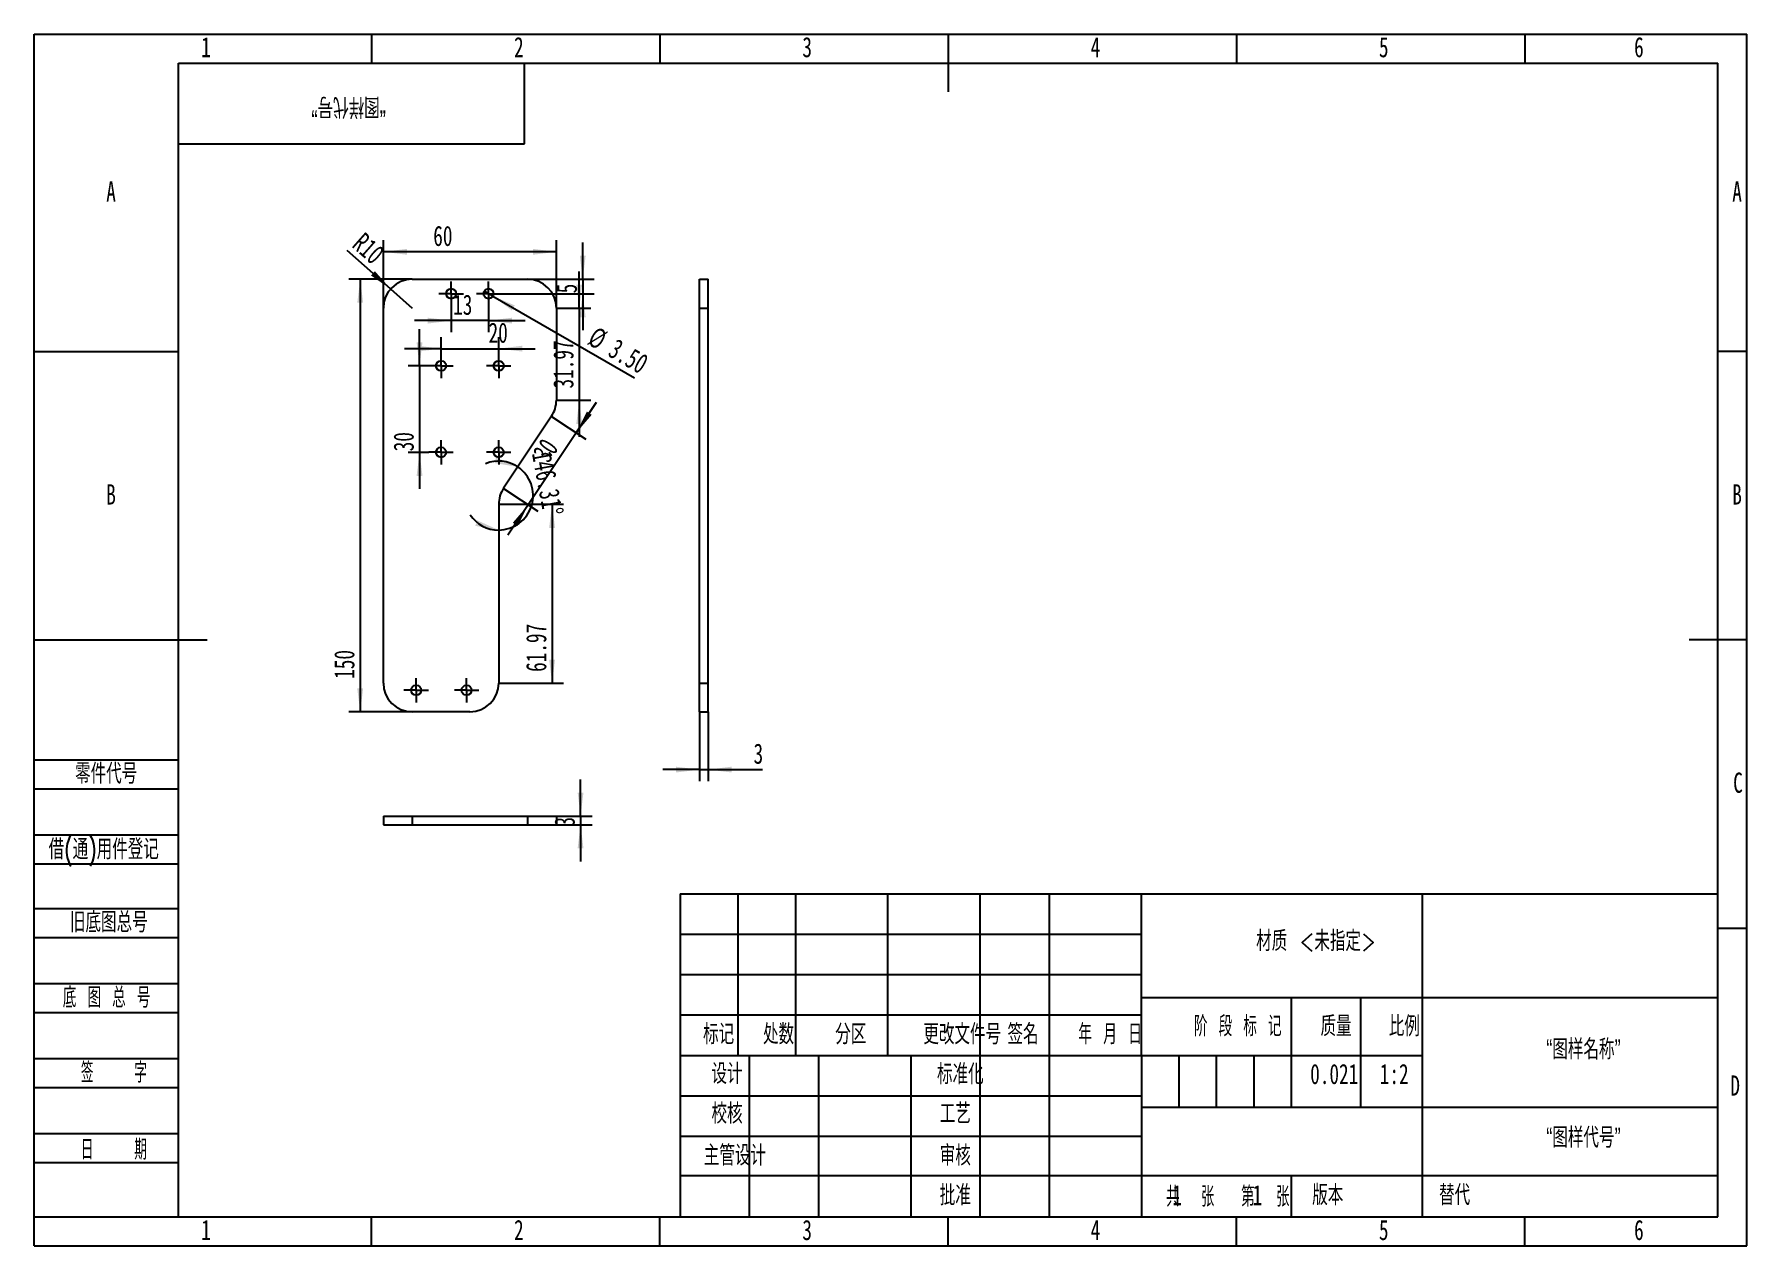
# Model space of a CAD drawing. Header units: millimetres. Extents: x 0 to 297, y 0 to 210.
import ezdxf

# ---------------------------------------------------------------- set-up
doc = ezdxf.new("R2010")
doc.units = ezdxf.units.MM
doc.layers.add('图框', color=7, linetype='Continuous')
doc.layers.add('粗实线层', color=7, linetype='Continuous', lineweight=25)
doc.styles.add('SLDTEXTSTYLE0', font='TXT', dxfattribs={"width": 0.7, "bigfont": 'bigfont'})
doc.styles.add('SLDTEXTSTYLE1', font='TXT', dxfattribs={"width": 0.6, "bigfont": 'bigfont'})
doc.styles.add('SLDTEXTSTYLE2', font='TXT', dxfattribs={"width": 0.614286, "bigfont": 'bigfont'})
doc.styles.add('SLDTEXTSTYLE3', font='TXT', dxfattribs={"width": 0.62, "bigfont": 'bigfont'})
doc.styles.add('SLDTEXTSTYLE4', font='TXT', dxfattribs={"width": 0.566667, "bigfont": 'bigfont'})
doc.styles.add('SLDTEXTSTYLE5', font='TXT', dxfattribs={"width": 0.7})
doc.dimstyles.new('SLDDIMSTYLE0', dxfattribs={"dimtxt": 3.5, "dimasz": 4.08, "dimexe": 0, "dimexo": 0.0625, "dimgap": 0.875, "dimtad": 2, "dimlfac": 2, "dimrnd": 1e-09, "dimzin": 12, "dimdsep": 46, "dimtxsty": 'SLDTEXTSTYLE5', "dimsah": 1, "dimcen": 0.09, "dimadec": 0, "dimazin": 3, "dimtfac": 1, "dimtmove": 0, "dimatfit": 0, "dimfxl": 0, "dimfrac": 2, "dimtolj": 1, "dimtzin": 12, "dimarcsym": 0})
doc.dimstyles.new('SLDDIMSTYLE1', dxfattribs={"dimtxt": 3.5, "dimasz": 4.08, "dimexe": 0, "dimexo": 0.0625, "dimgap": 0.875, "dimtad": 2, "dimlfac": 2, "dimrnd": 1e-09, "dimzin": 4, "dimdsep": 46, "dimtxsty": 'SLDTEXTSTYLE5', "dimblk1": 'NONE', "dimsah": 1, "dimcen": 0, "dimadec": 0, "dimazin": 1, "dimtfac": 1, "dimtmove": 0, "dimatfit": 3, "dimldrblk": 'NONE', "dimfxl": 0, "dimfrac": 2, "dimtolj": 1, "dimtzin": 12, "dimarcsym": 0})
doc.dimstyles.new('SLDDIMSTYLE2', dxfattribs={"dimtxt": 3.5, "dimasz": 4.08, "dimexe": 0, "dimexo": 0.0625, "dimgap": 0.875, "dimtad": 2, "dimlfac": 2, "dimrnd": 1e-09, "dimzin": 12, "dimdsep": 46, "dimtxsty": 'SLDTEXTSTYLE5', "dimsah": 1, "dimcen": 0.09, "dimadec": 0, "dimazin": 3, "dimtfac": 1, "dimtofl": 0, "dimtmove": 0, "dimatfit": 3, "dimfxl": 0, "dimfrac": 2, "dimtolj": 1, "dimtzin": 12, "dimarcsym": 0})
doc.dimstyles.new('SLDDIMSTYLE3', dxfattribs={"dimtxt": 3.5, "dimasz": 4.08, "dimexe": 0, "dimexo": 0.0625, "dimgap": 0.875, "dimtad": 2, "dimdec": 4, "dimlfac": 2, "dimzin": 12, "dimdsep": 46, "dimtxsty": 'SLDTEXTSTYLE5', "dimsah": 1, "dimcen": 0.09, "dimazin": 3, "dimtfac": 1, "dimtofl": 0, "dimtmove": 0, "dimatfit": 3, "dimfxl": 0, "dimfrac": 2, "dimtolj": 1, "dimtzin": 12, "dimarcsym": 0})
doc.dimstyles.new('SLDDIMSTYLE4', dxfattribs={"dimtxt": 3.5, "dimasz": 4.08, "dimexe": 0, "dimexo": 0.0625, "dimgap": 0.875, "dimtad": 2, "dimlfac": 2, "dimrnd": 1e-09, "dimzin": 12, "dimdsep": 46, "dimtxsty": 'SLDTEXTSTYLE5', "dimsah": 1, "dimcen": 0, "dimadec": 0, "dimazin": 3, "dimtfac": 1, "dimtofl": 0, "dimtmove": 0, "dimatfit": 3, "dimfxl": 0, "dimfrac": 2, "dimtolj": 1, "dimtzin": 12, "dimarcsym": 0})

# ---------------------------------------------------------------- blocks, each defined once
blk = doc.blocks.new('_D')
at = {"layer": '图框'}
for p, q in [((95.12, 167.53), (95.12, 173.88)), ((85.55, 167.53), (97.12, 167.53)), ((95.12, 167.53), (95.12, 165.03)), ((80.92, 165.03), (97.12, 165.03)), ((95.12, 165.03), (95.12, 158.68))]:
    blk.add_line(p, q, dxfattribs=at)
for points in [[(95.12, 167.53), (95.63, 171.61), (94.62, 171.61)], [(95.12, 165.03), (94.62, 160.95), (95.63, 160.95)]]:
    blk.add_solid(points, dxfattribs=at)
at = {"layer": '图框', "insert": (90.61, 165.09), "char_height": 3.5, "attachment_point": 1, "rotation": 90, "style": 'SLDTEXTSTYLE5'}
blk.add_mtext('5', dxfattribs=at)
blk = doc.blocks.new('_D_1')
at = {"layer": '图框'}
for q in [(78.04, 165.47), (104.12, 150.42)]:
    blk.add_line((79.56, 164.6), q, dxfattribs=at)
blk.add_solid([(79.56, 164.6), (82.84, 162.12), (83.34, 163)], dxfattribs=at)
at = {"layer": '图框', "char_height": 3.5, "attachment_point": 1, "rotation": 330, "style": 'SLDTEXTSTYLE5'}
for s, insert in [('%%c', (97.49, 159.46)), ('3.50', (101.05, 157.39))]:
    blk.add_mtext(s, dxfattribs=dict(at, insert=insert))
blk = doc.blocks.new('_None')
blk = doc.blocks.new('_D_2')
at = {"layer": '图框'}
for p, q in [((72.3, 162.91), (72.3, 158.36)), ((78.8, 162.91), (78.8, 158.36)), ((72.3, 160.36), (65.95, 160.36)), ((78.8, 160.36), (72.3, 160.36)), ((78.8, 160.36), (85.15, 160.36))]:
    blk.add_line(p, q, dxfattribs=at)
for points in [[(72.3, 160.36), (68.22, 160.87), (68.22, 159.85)], [(78.8, 160.36), (82.88, 159.85), (82.88, 160.87)]]:
    blk.add_solid(points, dxfattribs=at)
at = {"layer": '图框', "insert": (72.65, 164.87), "char_height": 3.5, "attachment_point": 1, "style": 'SLDTEXTSTYLE5'}
blk.add_mtext('13', dxfattribs=at)
blk = doc.blocks.new('_D_3')
at = {"layer": '图框'}
for p, q in [((70.55, 154.66), (70.55, 157.5)), ((80.55, 154.66), (80.55, 157.5)), ((70.55, 155.5), (64.2, 155.5)), ((70.55, 155.5), (80.55, 155.5)), ((80.55, 155.5), (86.9, 155.5))]:
    blk.add_line(p, q, dxfattribs=at)
for points in [[(70.55, 155.5), (66.47, 156.01), (66.47, 155)], [(80.55, 155.5), (84.63, 155), (84.63, 156.01)]]:
    blk.add_solid(points, dxfattribs=at)
at = {"layer": '图框', "insert": (78.79, 160.02), "char_height": 3.5, "attachment_point": 1, "style": 'SLDTEXTSTYLE5'}
blk.add_mtext('20', dxfattribs=at)
blk = doc.blocks.new('_D_4')
at = {"layer": '图框'}
for p, q in [((66.82, 152.53), (66.82, 158.88)), ((68.42, 152.53), (64.82, 152.53)), ((66.82, 152.53), (66.82, 137.53)), ((68.42, 137.53), (64.82, 137.53)), ((66.82, 137.53), (66.82, 131.18))]:
    blk.add_line(p, q, dxfattribs=at)
for points in [[(66.82, 152.53), (67.33, 156.61), (66.31, 156.61)], [(66.82, 137.53), (66.31, 133.45), (67.33, 133.45)]]:
    blk.add_solid(points, dxfattribs=at)
at = {"layer": '图框', "insert": (62.31, 137.71), "char_height": 3.5, "attachment_point": 1, "rotation": 90, "style": 'SLDTEXTSTYLE5'}
blk.add_mtext('30', dxfattribs=at)
blk = doc.blocks.new('_D_5')
at = {"layer": '图框'}
for p, q in [((60.55, 162.53), (60.55, 174.29)), ((90.55, 172.29), (60.55, 172.29)), ((90.55, 162.53), (90.55, 174.29))]:
    blk.add_line(p, q, dxfattribs=at)
for points in [[(60.55, 172.29), (64.63, 171.78), (64.63, 172.8)], [(90.55, 172.29), (86.47, 172.8), (86.47, 171.78)]]:
    blk.add_solid(points, dxfattribs=at)
at = {"layer": '图框', "insert": (69.2, 176.8), "char_height": 3.5, "attachment_point": 1, "style": 'SLDTEXTSTYLE5'}
blk.add_mtext('60', dxfattribs=at)
blk = doc.blocks.new('_D_6')
at = {"layer": '图框'}
for p, q in [((65.55, 167.53), (54.53, 167.53)), ((56.53, 167.53), (56.53, 92.53)), ((65.55, 92.53), (54.53, 92.53))]:
    blk.add_line(p, q, dxfattribs=at)
for points in [[(56.53, 167.53), (56.02, 163.45), (57.04, 163.45)], [(56.53, 92.53), (57.04, 96.61), (56.02, 96.61)]]:
    blk.add_solid(points, dxfattribs=at)
at = {"layer": '图框', "insert": (52.02, 98.27), "char_height": 3.5, "attachment_point": 1, "rotation": 90, "style": 'SLDTEXTSTYLE5'}
blk.add_mtext('150', dxfattribs=at)
blk = doc.blocks.new('_D_7')
at = {"layer": '图框'}
for start, end in [(56.3099, 112.248), (270, 56.3099), (214.0619, 270)]:
    blk.add_arc((80.55, 130.03), 5.98, start, end, dxfattribs=at)
for points in [[(83.86, 135.01), (80.1, 136.65), (79.81, 135.68)], [(80.55, 124.06), (76.8, 125.75), (76.5, 124.78)]]:
    blk.add_solid(points, dxfattribs=at)
at = {"layer": '图框', "insert": (89.74, 137.98), "char_height": 3.5, "attachment_point": 1, "rotation": 280.538, "style": 'SLDTEXTSTYLE5'}
blk.add_mtext('146.31°', dxfattribs=at)
blk = doc.blocks.new('_D_8')
at = {"layer": '图框'}
for q in [(54.28, 172.5), (65.55, 162.53)]:
    blk.add_line((61.8, 165.85), q, dxfattribs=at)
blk.add_solid([(61.8, 165.85), (59.08, 168.93), (58.41, 168.17)], dxfattribs=at)
at = {"layer": '图框', "insert": (57.25, 175.86), "char_height": 3.5, "attachment_point": 1, "rotation": 318.5096, "style": 'SLDTEXTSTYLE5'}
blk.add_mtext('R10', dxfattribs=at)
blk = doc.blocks.new('_D_9')
at = {"layer": '图框'}
for p, q in [((80.55, 128.52), (91.81, 128.52)), ((89.81, 128.52), (89.81, 97.53)), ((80.55, 97.53), (91.81, 97.53))]:
    blk.add_line(p, q, dxfattribs=at)
for points in [[(89.81, 128.52), (89.3, 124.44), (90.32, 124.44)], [(89.81, 97.53), (90.32, 101.61), (89.3, 101.61)]]:
    blk.add_solid(points, dxfattribs=at)
at = {"layer": '图框', "insert": (85.3, 99.47), "char_height": 3.5, "attachment_point": 1, "rotation": 90, "style": 'SLDTEXTSTYLE5'}
blk.add_mtext('61.97', dxfattribs=at)
blk = doc.blocks.new('_D_10')
at = {"layer": '图框'}
for p, q in [((94, 140.92), (97.52, 146.2)), ((89.71, 143.77), (95.66, 139.81)), ((94, 140.92), (85.68, 128.44)), ((81.39, 131.29), (87.34, 127.33)), ((85.68, 128.44), (82.15, 123.15))]:
    blk.add_line(p, q, dxfattribs=at)
for points in [[(94, 140.92), (96.68, 144.03), (95.84, 144.59)], [(85.68, 128.44), (82.99, 125.32), (83.84, 124.76)]]:
    blk.add_solid(points, dxfattribs=at)
at = {"layer": '图框', "insert": (86.28, 137.47), "char_height": 3.5, "attachment_point": 1, "rotation": 56.3099, "style": 'SLDTEXTSTYLE5'}
blk.add_mtext('30', dxfattribs=at)
blk = doc.blocks.new('_D_11')
at = {"layer": '图框'}
for p, q in [((94.52, 162.53), (94.52, 168.88)), ((90.55, 162.53), (96.52, 162.53)), ((94.52, 162.53), (94.52, 146.55)), ((90.55, 146.55), (96.52, 146.55)), ((94.52, 146.55), (94.52, 140.2))]:
    blk.add_line(p, q, dxfattribs=at)
for points in [[(94.52, 162.53), (95.02, 166.61), (94.01, 166.61)], [(94.52, 146.55), (94.01, 142.47), (95.02, 142.47)]]:
    blk.add_solid(points, dxfattribs=at)
at = {"layer": '图框', "insert": (90.01, 148.6), "char_height": 3.5, "attachment_point": 1, "rotation": 90, "style": 'SLDTEXTSTYLE5'}
blk.add_mtext('31.97', dxfattribs=at)
blk = doc.blocks.new('SW_CENTERMARKSYMBOL_0')
at = {"layer": '图框', "color": 0}
for p, q in [((-1.25, 0), (-2.125, 0)), ((0, 0), (-1.25, 0)), ((0, 1.25), (0, 2.125)), ((0, 0), (0, 1.25)), ((0, 0), (0, -1.25)), ((0, 0), (1.25, 0)), ((1.25, 0), (2.125, 0)), ((0, -1.25), (0, -2.125))]:
    blk.add_line(p, q, dxfattribs=at)
blk = doc.blocks.new('SW_CENTERMARKSYMBOL_1')
at = {"layer": '图框', "color": 0}
for p, q in [((-1.25, 0), (-2.125, 0)), ((0, 0), (-1.25, 0)), ((0, 1.25), (0, 2.125)), ((0, 0), (0, 1.25)), ((0, 0), (0, -1.25)), ((0, 0), (1.25, 0)), ((1.25, 0), (2.125, 0)), ((0, -1.25), (0, -2.125))]:
    blk.add_line(p, q, dxfattribs=at)
blk = doc.blocks.new('SW_CENTERMARKSYMBOL_2')
at = {"layer": '图框', "color": 0}
for p, q in [((-1.25, 0), (-2.125, 0)), ((0, 0), (-1.25, 0)), ((0, 1.25), (0, 2.125)), ((0, 0), (0, 1.25)), ((0, 0), (0, -1.25)), ((0, 0), (1.25, 0)), ((1.25, 0), (2.125, 0)), ((0, -1.25), (0, -2.125))]:
    blk.add_line(p, q, dxfattribs=at)
blk = doc.blocks.new('SW_CENTERMARKSYMBOL_3')
at = {"layer": '图框', "color": 0}
for p, q in [((-1.25, 0), (-2.125, 0)), ((0, 0), (-1.25, 0)), ((0, 1.25), (0, 2.125)), ((0, 0), (0, 1.25)), ((0, 0), (0, -1.25)), ((0, 0), (1.25, 0)), ((1.25, 0), (2.125, 0)), ((0, -1.25), (0, -2.125))]:
    blk.add_line(p, q, dxfattribs=at)
blk = doc.blocks.new('SW_CENTERMARKSYMBOL_4')
at = {"layer": '图框', "color": 0}
for p, q in [((-1.25, 0), (-2.125, 0)), ((0, 0), (-1.25, 0)), ((0, 1.25), (0, 2.125)), ((0, 0), (0, 1.25)), ((0, 0), (0, -1.25)), ((0, 0), (1.25, 0)), ((1.25, 0), (2.125, 0)), ((0, -1.25), (0, -2.125))]:
    blk.add_line(p, q, dxfattribs=at)
blk = doc.blocks.new('SW_CENTERMARKSYMBOL_5')
at = {"layer": '图框', "color": 0}
for p, q in [((-1.25, 0), (-2.125, 0)), ((0, 0), (-1.25, 0)), ((0, 1.25), (0, 2.125)), ((0, 0), (0, 1.25)), ((0, 0), (0, -1.25)), ((0, 0), (1.25, 0)), ((1.25, 0), (2.125, 0)), ((0, -1.25), (0, -2.125))]:
    blk.add_line(p, q, dxfattribs=at)
blk = doc.blocks.new('SW_CENTERMARKSYMBOL_6')
at = {"layer": '图框', "color": 0}
for p, q in [((-1.25, 0), (-2.125, 0)), ((0, 0), (-1.25, 0)), ((0, 1.25), (0, 2.125)), ((0, 0), (0, 1.25)), ((0, 0), (0, -1.25)), ((0, 0), (1.25, 0)), ((1.25, 0), (2.125, 0)), ((0, -1.25), (0, -2.125))]:
    blk.add_line(p, q, dxfattribs=at)
blk = doc.blocks.new('SW_CENTERMARKSYMBOL_7')
at = {"layer": '图框', "color": 0}
for p, q in [((-1.25, 0), (-2.125, 0)), ((0, 0), (-1.25, 0)), ((0, 1.25), (0, 2.125)), ((0, 0), (0, 1.25)), ((0, 0), (0, -1.25)), ((0, 0), (1.25, 0)), ((1.25, 0), (2.125, 0)), ((0, -1.25), (0, -2.125))]:
    blk.add_line(p, q, dxfattribs=at)
blk = doc.blocks.new('_D_12')
at = {"layer": '图框'}
for p, q in [((115.37, 92.53), (115.37, 80.53)), ((116.87, 92.53), (116.87, 80.53)), ((115.37, 82.53), (109.02, 82.53)), ((115.37, 82.53), (116.87, 82.53)), ((116.87, 82.53), (126.29, 82.53))]:
    blk.add_line(p, q, dxfattribs=at)
for points in [[(115.37, 82.53), (111.29, 83.04), (111.29, 82.03)], [(116.87, 82.53), (120.95, 82.03), (120.95, 83.04)]]:
    blk.add_solid(points, dxfattribs=at)
at = {"layer": '图框', "insert": (124.75, 87.05), "char_height": 3.5, "attachment_point": 1, "style": 'SLDTEXTSTYLE5'}
blk.add_mtext('3', dxfattribs=at)
blk = doc.blocks.new('_D_13')
at = {"layer": '图框'}
for p, q in [((94.75, 74.48), (94.75, 80.83)), ((90.55, 74.48), (96.75, 74.48)), ((94.75, 74.48), (94.75, 72.98)), ((90.55, 72.98), (96.75, 72.98)), ((94.75, 72.98), (94.75, 66.63))]:
    blk.add_line(p, q, dxfattribs=at)
for points in [[(94.75, 74.48), (95.25, 78.56), (94.24, 78.56)], [(94.75, 72.98), (94.24, 68.9), (95.25, 68.9)]]:
    blk.add_solid(points, dxfattribs=at)
at = {"layer": '图框', "insert": (90.23, 72.66), "char_height": 3.5, "attachment_point": 1, "rotation": 90, "style": 'SLDTEXTSTYLE5'}
blk.add_mtext('3', dxfattribs=at)

msp = doc.modelspace()

# ---------------------------------------------------------------- linework, layer by layer
at = {"color": 7, "linetype": 'Continuous', "lineweight": 25}
for p, q in [((65.549587, 167.533817), (85.549587, 167.533817)), ((115.373522, 167.533817), (116.873522, 167.533817)), ((115.373522, 162.533817), (115.373522, 167.533817)), ((116.873522, 162.533817), (116.873522, 167.533817)), ((60.549587, 97.533817), (60.549587, 162.533817)), ((90.549587, 162.533817), (90.549587, 146.547696)), ((115.373522, 97.533817), (115.373522, 162.533817)), ((115.373522, 162.533817), (116.873522, 162.533817)), ((116.873522, 97.533817), (116.873522, 162.533817)), ((89.709839, 143.774195), (81.389336, 131.29344)), ((80.549587, 128.519939), (80.549587, 97.533817)), ((115.373522, 97.533817), (116.873522, 97.533817)), ((115.373522, 92.533817), (115.373522, 97.533817)), ((116.873522, 92.533817), (116.873522, 97.533817)), ((75.549587, 92.533817), (65.549587, 92.533817)), ((115.373522, 92.533817), (116.873522, 92.533817)), ((60.549587, 74.481661), (60.549587, 72.981661)), ((60.549587, 74.481661), (65.549587, 74.481661)), ((65.549587, 74.481661), (65.549587, 72.981661)), ((65.549587, 74.481661), (85.549587, 74.481661)), ((85.549587, 74.481661), (85.549587, 72.981661)), ((85.549587, 74.481661), (90.549587, 74.481661)), ((90.549587, 74.481661), (90.549587, 72.981661)), ((60.549587, 72.981661), (65.549587, 72.981661)), ((65.549587, 72.981661), (85.549587, 72.981661)), ((85.549587, 72.981661), (90.549587, 72.981661))]:
    msp.add_line(p, q, dxfattribs=at)
for centre in [(72.299587, 165.033817), (78.799587, 165.033817), (70.549587, 152.533817), (80.549587, 152.533817), (70.549587, 137.533817), (80.549587, 137.533817), (66.225889, 96.283817), (74.983253, 96.283817)]:
    msp.add_circle(centre, 0.875, dxfattribs=at)
for centre, start, end in [((65.549587, 162.533817), 90, 180), ((85.549587, 162.533817), 0, 90), ((85.549587, 146.547696), 326.30993247, 0), ((85.549587, 128.519939), 146.30993247, 180), ((65.549587, 97.533817), 180, 270), ((75.549587, 97.533817), 270, 0)]:
    msp.add_arc(centre, 5, start, end, dxfattribs=at)
at = {"layer": '图框'}
for p, q in [((0, 0), (0, 210)), ((0, 210), (297, 210)), ((58.5, 210), (58.5, 205)), ((108.5, 210), (108.5, 205)), ((208.5, 210), (208.5, 205)), ((258.5, 210), (258.5, 205)), ((297, 0), (297, 210)), ((0, 155), (25, 155)), ((297, 155), (292, 155)), ((0, 84.220622), (25, 84.220622)), ((0, 79.220622), (25, 79.220622)), ((0, 71.220622), (25, 71.220622)), ((0, 66.220622), (25, 66.220622)), ((0, 58.430028), (25, 58.430028)), ((112, 54), (192, 54)), ((297, 55), (292, 55)), ((0, 53.430028), (25, 53.430028)), ((0, 45.430028), (25, 45.430028)), ((112, 47), (192, 47)), ((0, 40.430028), (25, 40.430028)), ((198.5, 33), (198.5, 24)), ((205, 33), (205, 24)), ((211.5, 33), (211.5, 24)), ((0, 32.430028), (25, 32.430028)), ((0, 27.430028), (25, 27.430028)), ((0, 19.430028), (25, 19.430028)), ((0, 14.430028), (25, 14.430028)), ((0, 5), (25, 5)), ((58.5, 0), (58.5, 5)), ((108.5, 0), (108.5, 5)), ((208.5, 0), (208.5, 5)), ((258.5, 0), (258.5, 5)), ((0, 0), (297, 0))]:
    msp.add_line(p, q, dxfattribs=at)
at = {"layer": '图框', "lineweight": 25}
for p, q in [((158.5, 210), (158.5, 200)), ((0, 105), (30, 105)), ((297, 105), (287, 105)), ((112, 61), (112, 5)), ((112, 61), (292, 61)), ((122, 61), (122, 33)), ((132, 61), (132, 33)), ((148, 61), (148, 33)), ((164, 61), (164, 5)), ((176, 61), (176, 5)), ((191.968139, 61.052157), (192.00469, 5)), ((240.691915, 61.000008), (240.691915, 5)), ((191.979876, 43.052161), (291.979876, 43.052161)), ((218.000023, 43.069122), (218.000023, 24.069122)), ((230, 43), (230, 24)), ((112, 40), (192, 40)), ((112, 33), (192, 33)), ((124, 33), (124, 5)), ((136, 33), (136, 5)), ((152, 33), (152, 5)), ((192.015199, 33.000004), (240.691915, 33.000004)), ((112, 26), (192, 26)), ((192, 24), (292, 24)), ((112, 19), (192, 19)), ((112, 12.166086), (192.000017, 12.166086)), ((192.000017, 12.166086), (292.000038, 12.166086)), ((218.000023, 12.166086), (218.000023, 5)), ((25, 5), (292, 5)), ((158.5, 0), (158.5, 5))]:
    msp.add_line(p, q, dxfattribs=at)
at = {"layer": '图框', "linetype": 'Continuous', "lineweight": 25}
for p, q in [((25, 5), (25, 205)), ((25, 205), (292, 205)), ((292, 5), (292, 205))]:
    msp.add_line(p, q, dxfattribs=at)
at = {"layer": '粗实线层'}
for p, q in [((85, 191), (85, 205)), ((25, 191), (85, 191))]:
    msp.add_line(p, q, dxfattribs=at)

# ---------------------------------------------------------------- block references
at = {"layer": '图框'}
for name, p in [('SW_CENTERMARKSYMBOL_4', (72.299587, 165.033817)), ('SW_CENTERMARKSYMBOL_1', (78.799587, 165.033817)), ('SW_CENTERMARKSYMBOL_0', (70.549587, 152.533817)), ('SW_CENTERMARKSYMBOL_5', (80.549587, 152.533817)), ('SW_CENTERMARKSYMBOL_7', (70.549587, 137.533817)), ('SW_CENTERMARKSYMBOL_6', (80.549587, 137.533817)), ('SW_CENTERMARKSYMBOL_2', (66.225889, 96.283817)), ('SW_CENTERMARKSYMBOL_3', (74.983253, 96.283817))]:
    msp.add_blockref(name, p, dxfattribs=at)

# ---------------------------------------------------------------- texts
at = {"layer": '图框', "char_height": 3.5}
for s, insert, attachment_point, style in [('1', (29.794444, 209.520828), 2, 'SLDTEXTSTYLE5'), ('2', (84.044444, 209.520828), 2, 'SLDTEXTSTYLE5'), ('3', (134.044444, 209.520828), 2, 'SLDTEXTSTYLE5'), ('4', (184.044444, 209.520828), 2, 'SLDTEXTSTYLE5'), ('5', (234.044444, 209.520828), 2, 'SLDTEXTSTYLE5'), ('6', (278.296875, 209.520828), 2, 'SLDTEXTSTYLE5'), ('A', (13.320313, 184.484464), 2, 'SLDTEXTSTYLE5'), ('A', (295.320313, 184.484464), 2, 'SLDTEXTSTYLE5'), ('B', (13.320313, 131.984464), 2, 'SLDTEXTSTYLE5'), ('B', (295.320313, 131.984464), 2, 'SLDTEXTSTYLE5'), ('零件代号', (7.083636, 83.579051), 1, 'SLDTEXTSTYLE0'), ('C', (295.481944, 82.020828), 2, 'SLDTEXTSTYLE5'), ('借(通)用件登记', (2.496136, 70.472549), 1, 'SLDTEXTSTYLE0'), ('旧底图总号', (6.194053, 57.823848), 1, 'SLDTEXTSTYLE0'), ('材质 <未指定>', (222.265469, 54.577148), 2, 'SLDTEXTSTYLE0'), ('底 图 总 号', (4.947178, 44.7655), 1, 'SLDTEXTSTYLE2'), ('标记', (118.697329, 38.417216), 2, 'SLDTEXTSTYLE0'), ('处数', (129.087184, 38.417216), 2, 'SLDTEXTSTYLE0'), ('分区', (141.60862, 38.417216), 2, 'SLDTEXTSTYLE0'), ('更改文件号', (160.936721, 38.417216), 2, 'SLDTEXTSTYLE0'), ('签名', (171.476498, 38.417216), 2, 'SLDTEXTSTYLE0'), ('年 月 日', (186.58896, 38.417216), 2, 'SLDTEXTSTYLE3'), ('阶 段 标 记', (208.723575, 39.805418), 2, 'SLDTEXTSTYLE2'), ('质量', (225.772086, 39.805418), 2, 'SLDTEXTSTYLE0'), ('比例', (237.619273, 39.805418), 2, 'SLDTEXTSTYLE0'), ('“图样名称”', (268.671035, 35.79066), 2, 'SLDTEXTSTYLE0'), ('签    字', (13.80974, 31.763525), 2, 'SLDTEXTSTYLE4'), ('设计', (120.147008, 31.558148), 2, 'SLDTEXTSTYLE0'), ('标准化', (160.61315, 31.49171), 2, 'SLDTEXTSTYLE0'), ('0.021', (225.455446, 31.520532), 2, 'SLDTEXTSTYLE5'), ('1:2', (235.858162, 31.520532), 2, 'SLDTEXTSTYLE5'), ('D', (294.984375, 29.520828), 2, 'SLDTEXTSTYLE5'), ('校核', (120.147008, 24.678998), 2, 'SLDTEXTSTYLE0'), ('工艺', (159.735719, 24.642625), 2, 'SLDTEXTSTYLE0'), ('“图样代号”', (268.673465, 20.489579), 2, 'SLDTEXTSTYLE0'), ('日    期', (13.80974, 18.413474), 2, 'SLDTEXTSTYLE4'), ('主管设计', (121.506156, 17.399289), 2, 'SLDTEXTSTYLE0'), ('审核', (159.735719, 17.399289), 2, 'SLDTEXTSTYLE0'), ('批准', (159.73815, 10.522905), 2, 'SLDTEXTSTYLE0'), ('共  张', (200.481252, 10.261807), 2, 'SLDTEXTSTYLE1'), ('1', (197.392592, 10.531427), 1, 'SLDTEXTSTYLE5'), ('第  张', (213.508689, 10.261807), 2, 'SLDTEXTSTYLE1'), ('1', (211.29503, 10.531427), 1, 'SLDTEXTSTYLE5'), ('版本', (224.338917, 10.531427), 2, 'SLDTEXTSTYLE0'), ('替代', (243.640619, 10.531427), 1, 'SLDTEXTSTYLE0'), ('1', (29.794444, 4.484464), 2, 'SLDTEXTSTYLE5'), ('2', (84.044444, 4.484464), 2, 'SLDTEXTSTYLE5'), ('3', (134.044444, 4.484464), 2, 'SLDTEXTSTYLE5'), ('4', (184.044444, 4.484464), 2, 'SLDTEXTSTYLE5'), ('5', (234.044444, 4.484464), 2, 'SLDTEXTSTYLE5'), ('6', (278.296875, 4.484464), 2, 'SLDTEXTSTYLE5')]:
    msp.add_mtext(s, dxfattribs=dict(at, insert=insert, attachment_point=attachment_point, style=style))
at = {"layer": '图框', "insert": (54.526546, 195.654729), "char_height": 3.5, "attachment_point": 2, "rotation": 180, "style": 'SLDTEXTSTYLE0'}
msp.add_mtext('“图样代号”', dxfattribs=at)

# ---------------------------------------------------------------- dimensions: what is measured, and where the dimension line sits
at = {"layer": '图框'}
dim = msp.add_radius_dim(center=(65.549587, 162.533817), mpoint=(61.804253, 165.846289), dimstyle='SLDDIMSTYLE4', dxfattribs=at)
dim.commit()
dim.dimension.update_dxf_attribs({"geometry": '_D_8', "text_midpoint": (55.871339, 171.093532), "dimtype": 164})
for base, p1, p2, dimstyle, picture, middle in [((60.549587, 172.288593), (90.549587, 162.533817), (60.549587, 162.533817), 'SLDDIMSTYLE2', '_D_5', (70.736427, 172.288593)), ((72.299587, 160.357825), (78.799587, 162.908817), (72.299587, 162.908817), 'SLDDIMSTYLE0', '_D_2', (74.186992, 160.357825)), ((80.549587, 155.50364), (70.549587, 154.658817), (80.549587, 154.658817), 'SLDDIMSTYLE0', '_D_3', (80.327828, 155.50364)), ((116.873522, 82.533817), (115.373522, 92.533817), (116.873522, 92.533817), 'SLDDIMSTYLE0', '_D_12', (125.522828, 82.533817))]:
    dim = msp.add_linear_dim(base=base, p1=p1, p2=p2, dimstyle=dimstyle, dxfattribs=at)
    dim.commit()
    dim.dimension.update_dxf_attribs({"geometry": picture, "text_midpoint": middle, "dimtype": 160})
for base, p1, p2, angle, dimstyle, picture, middle in [((95.12432, 165.033817), (85.549587, 167.533817), (80.924587, 165.033817), 90, 'SLDDIMSTYLE0', '_D', (95.12432, 165.855336)), ((56.531938, 92.533817), (65.549587, 167.533817), (65.549587, 92.533817), 90, 'SLDDIMSTYLE2', '_D_6', (56.531938, 100.573537)), ((94.516942, 146.547696), (90.549587, 162.533817), (90.549587, 146.547696), 90, 'SLDDIMSTYLE0', '_D_11', (94.516942, 152.431325)), ((66.817988, 137.533817), (68.424587, 152.533817), (68.424587, 137.533817), 90, 'SLDDIMSTYLE0', '_D_4', (66.817988, 139.245045)), ((85.676297, 128.435466), (89.709839, 143.774195), (81.389336, 131.29344), 56.30993247, 'SLDDIMSTYLE0', '_D_10', (90.883594, 136.24641)), ((89.810104, 97.533817), (80.549587, 128.519939), (80.549587, 97.533817), 90, 'SLDDIMSTYLE2', '_D_9', (89.810104, 103.298548)), ((94.745934, 72.981661), (90.549587, 74.481661), (90.549587, 72.981661), 90, 'SLDDIMSTYLE0', '_D_13', (94.745934, 73.431851))]:
    dim = msp.add_linear_dim(base=base, p1=p1, p2=p2, angle=angle, dimstyle=dimstyle, dxfattribs=at)
    dim.commit()
    dim.dimension.update_dxf_attribs({"geometry": picture, "text_midpoint": middle, "dimtype": 160})
dim = msp.add_diameter_dim_2p(p1=(78.041815, 165.471317), p2=(79.557359, 164.596317), dimstyle='SLDDIMSTYLE1', dxfattribs=at)
dim.commit()
dim.dimension.update_dxf_attribs({"geometry": '_D_1', "text_midpoint": (99.759716, 152.932497), "dimtype": 163})
dim = msp.add_angular_dim_2l(base=(86.268866, 128.302159), line1=((81.389336, 131.29344), (89.709839, 143.774195)), line2=((80.549587, 97.533817), (80.549587, 128.519939)), dimstyle='SLDDIMSTYLE3', dxfattribs=at)
dim.commit()
dim.dimension.update_dxf_attribs({"geometry": '_D_7', "text_midpoint": (86.424485, 131.126692), "dimtype": 162})

doc.saveas('drawing.dxf')
